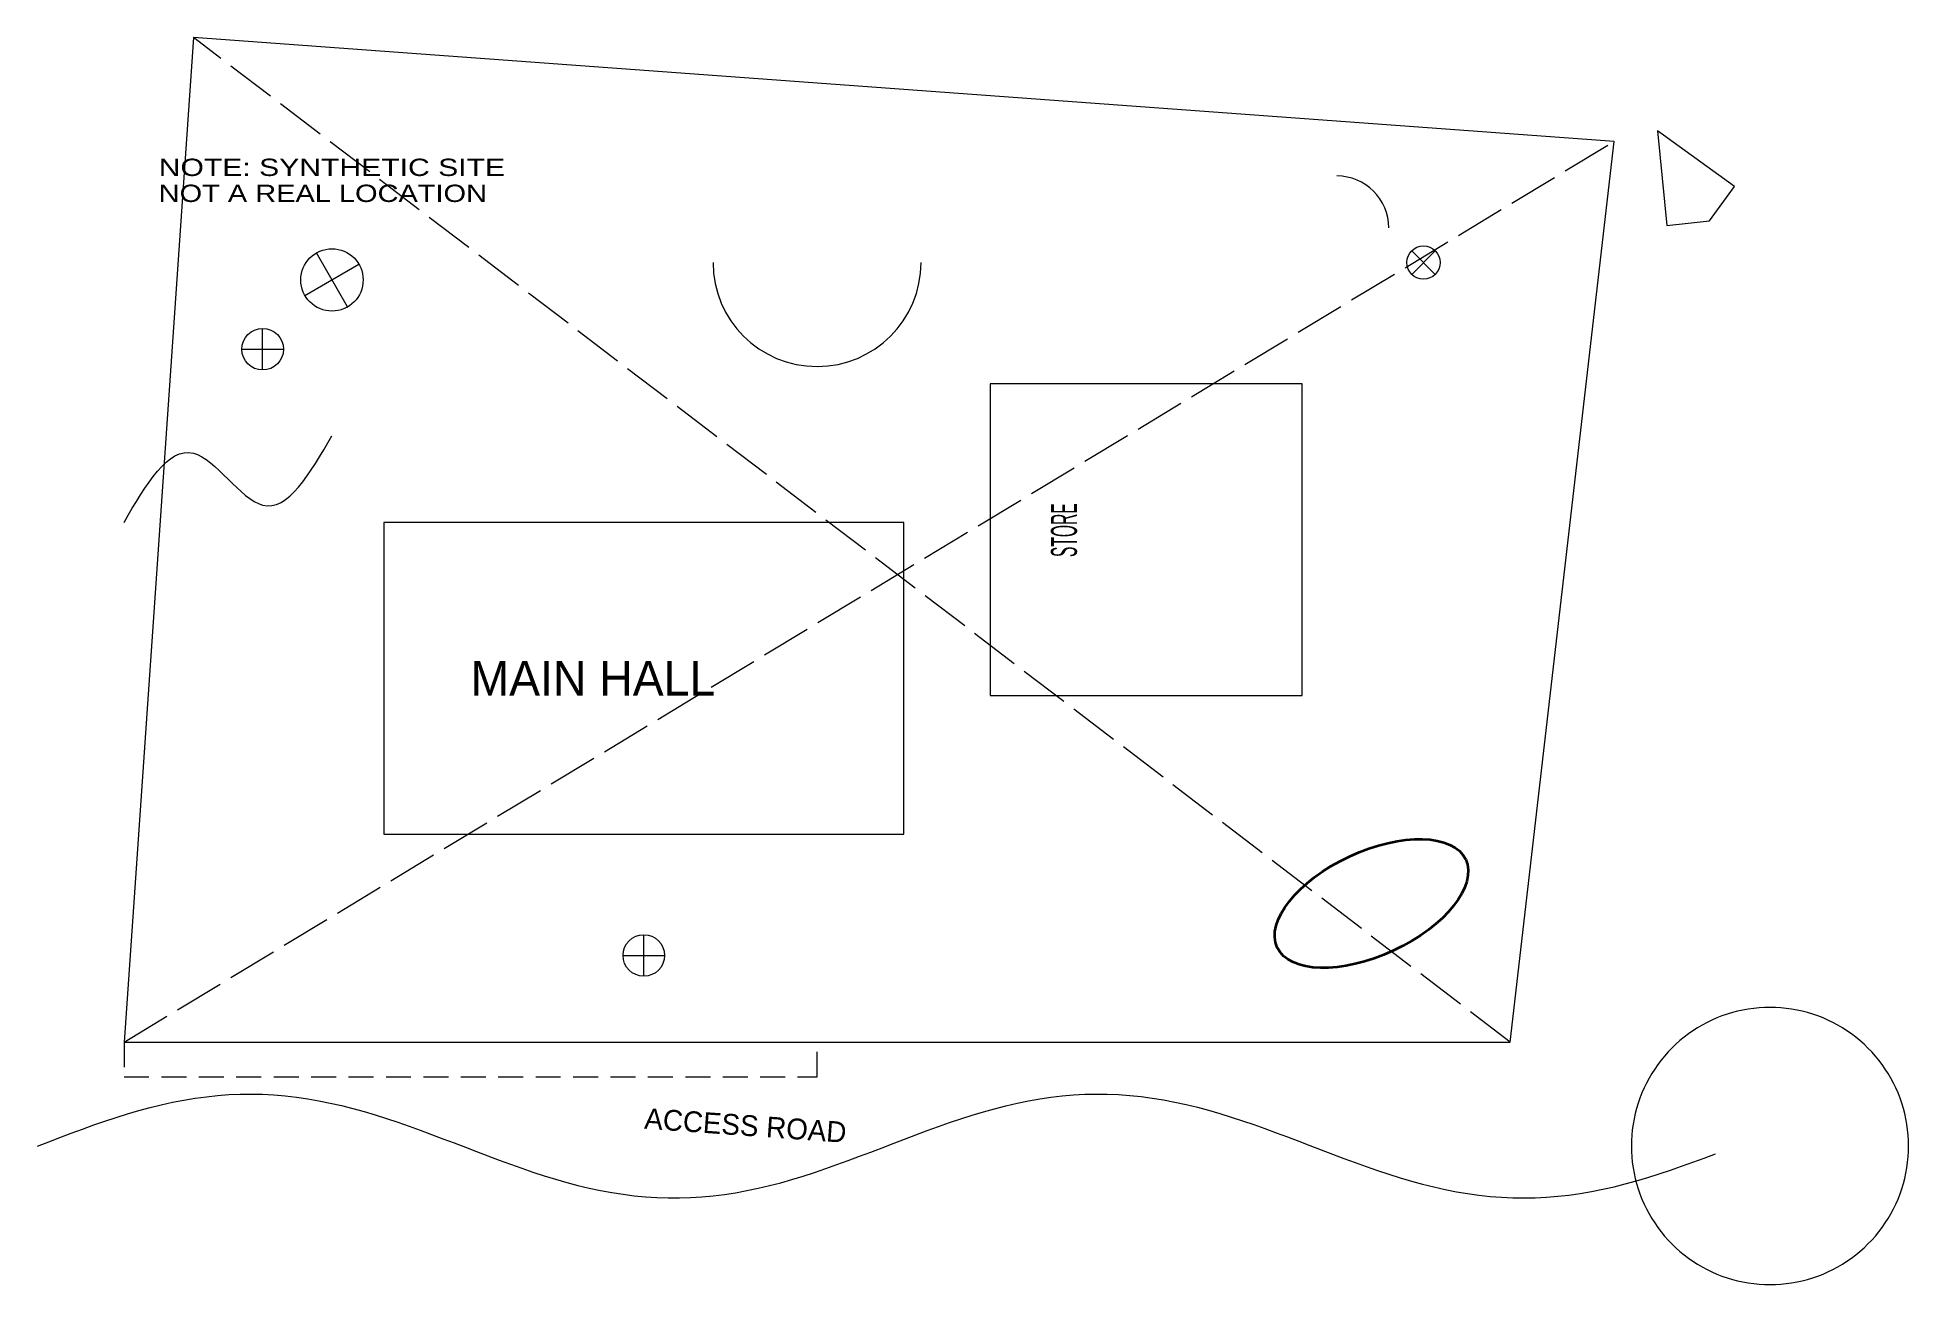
# Model space of a CAD drawing. Header units: metres. Extents: x -5 to 103, y -14 to 58.
import ezdxf

# ---------------------------------------------------------------- set-up
doc = ezdxf.new("R2010")
doc.units = ezdxf.units.M
doc.header["$LTSCALE"] = 0.48
doc.linetypes.add('LONG_DASHED', pattern=[7.5, 6, -1.5])
doc.linetypes.add('MEDIUM_DASHED', pattern=[4.5, 3, -1.5])
for name, color, linetype, lineweight in [('1', 7, 'Continuous', 13), ('10', 7, 'Continuous', 13), ('11', 7, 'Continuous', 13), ('2', 7, 'Continuous', 13), ('4', 7, 'MEDIUM_DASHED', 13), ('5', 7, 'LONG_DASHED', 13), ('7', 7, 'Continuous', 13), ('8', 7, 'Continuous', 13)]:
    doc.layers.add(name, color=color, linetype=linetype, lineweight=lineweight)
doc.layers.add('6', color=7, linetype='Continuous')
doc.layers.add('9', color=7, linetype='Continuous')

msp = doc.modelspace()

# ---------------------------------------------------------------- linework, layer by layer
at = {"linetype": 'Continuous', "lineweight": 13}
for points in [[(95.9402, 1.9446), (95.6276, 1.9754), (95.314, 1.9939), (95, 2), (94.6859, 1.9939), (94.3723, 1.9754), (94.0597, 1.9446), (93.7485, 1.9016), (93.4392, 1.8463), (93.1324, 1.779), (92.8284, 1.6997), (92.5278, 1.6085), (92.231, 1.5056), (91.9385, 1.3911), (91.6507, 1.2652), (91.368, 1.1281), (91.091, 0.98), (90.82, 0.8212), (90.5554, 0.6518), (90.2977, 0.4722), (90.0472, 0.2826), (89.8044, 0.0833), (89.5695, -0.1254), (89.3431, -0.3431), (89.1254, -0.5695), (88.9167, -0.8044), (88.7174, -1.0472), (88.5278, -1.2977), (88.3482, -1.5554), (88.1788, -1.82), (88.02, -2.091), (87.8719, -2.368), (87.7348, -2.6507), (87.6089, -2.9385), (87.4944, -3.231), (87.3915, -3.5278), (87.3003, -3.8284), (87.221, -4.1324)], [(103, -6), (102.9938, -5.6859), (102.9753, -5.3723), (102.9445, -5.0597), (102.9015, -4.7485), (102.8462, -4.4392), (102.7789, -4.1324), (102.6996, -3.8284), (102.6084, -3.5278), (102.5055, -3.231), (102.391, -2.9385), (102.2651, -2.6507), (102.128, -2.368), (101.9799, -2.091), (101.8211, -1.82), (101.6517, -1.5554), (101.4721, -1.2977), (101.2825, -1.0472), (101.0832, -0.8044), (100.8745, -0.5695), (100.6568, -0.3431), (100.4304, -0.1254), (100.1955, 0.0833), (99.9527, 0.2826), (99.7022, 0.4722), (99.4445, 0.6518), (99.1799, 0.8212), (98.9089, 0.98), (98.6319, 1.1281), (98.3492, 1.2652), (98.0614, 1.3911), (97.7689, 1.5056), (97.4721, 1.6085), (97.1715, 1.6997), (96.8675, 1.779), (96.5607, 1.8463), (96.2514, 1.9016), (95.9402, 1.9446)], [(-5, -6), (-4.35, -5.7502), (-3.7, -5.5023), (-3.05, -5.2577), (-2.3999, -5.0184), (-1.75, -4.7858), (-1.1, -4.5617), (-0.45, -4.3475), (0.2001, -4.1448), (0.8501, -3.955), (1.5, -3.7794), (2.15, -3.6192), (2.8, -3.4755), (3.4501, -3.3494), (4.1001, -3.2416), (4.75, -3.153), (5.4, -3.0841), (6.05, -3.0355), (6.7001, -3.0075), (7.3501, -3.0002), (8, -3.0137), (8.65, -3.048), (9.3, -3.1027), (9.9501, -3.1776), (10.6001, -3.2721), (11.25, -3.3854), (11.9001, -3.517), (12.55, -3.6657), (13.2001, -3.8307), (13.8501, -4.0107), (14.5, -4.2045), (15.1501, -4.4108), (15.8, -4.6281), (16.4501, -4.855), (17.1001, -5.0897), (17.75, -5.3308), (18.4001, -5.5766), (19.05, -5.8253)], [(43.1001, -6.3487), (43.75, -6.0995), (44.4, -5.8496), (45.0501, -5.6007), (45.7001, -5.3546), (46.3501, -5.113), (47, -4.8775), (47.65, -4.6498), (48.3001, -4.4315), (48.9501, -4.2241), (49.6001, -4.029), (50.25, -3.8476), (50.8999, -3.6811), (51.55, -3.5307), (52.2, -3.3975), (52.85, -3.2823), (53.5, -3.186), (54.1499, -3.1092), (54.8, -3.0524), (55.45, -3.0162), (56.1, -3.0006), (56.75, -3.0058), (57.4, -3.0319), (58.05, -3.0785), (58.7, -3.1454), (59.35, -3.2321), (60, -3.3381), (60.65, -3.4625), (61.2999, -3.6045), (61.95, -3.7631), (62.6, -3.9373), (63.25, -4.1258), (63.9, -4.3273), (64.5499, -4.5404), (65.2, -4.7636), (65.85, -4.9954), (66.5, -5.2342), (67.15, -5.4783)], [(87.221, -4.1324), (87.1537, -4.4392), (87.0984, -4.7485), (87.0554, -5.0597), (87.0246, -5.3723), (87.0061, -5.6859), (87, -6), (87.0061, -6.314), (87.0246, -6.6276), (87.0554, -6.9402), (87.0984, -7.2514), (87.1537, -7.5607), (87.221, -7.8675), (87.3003, -8.1715), (87.3915, -8.4721), (87.4944, -8.7689), (87.6089, -9.0614), (87.7348, -9.3492), (87.8719, -9.6319), (88.02, -9.9089), (88.1788, -10.1799), (88.3482, -10.4445), (88.5278, -10.7022), (88.7174, -10.9527), (88.9167, -11.1955), (89.1254, -11.4304), (89.3431, -11.6568), (89.5695, -11.8745), (89.8044, -12.0832), (90.0472, -12.2825), (90.2977, -12.4721), (90.5554, -12.6517), (90.82, -12.8211), (91.091, -12.9799), (91.368, -13.128), (91.6507, -13.2651), (91.9385, -13.391), (92.231, -13.5055)], [(19.05, -5.8253), (19.7, -6.0752), (20.35, -6.3245), (21, -6.5717), (21.6501, -6.8148), (22.3, -7.0523), (22.95, -7.2825), (23.6, -7.5038), (24.25, -7.7146), (24.9001, -7.9136), (25.5501, -8.0993), (26.2001, -8.2704), (26.8501, -8.4257), (27.5, -8.5642), (28.15, -8.6849), (28.8001, -8.787), (29.4501, -8.8697), (30.1001, -8.9325), (30.75, -8.975), (31.4, -8.9968), (32.0501, -8.9978), (32.7001, -8.978), (33.3501, -8.9376), (34, -8.8767), (34.65, -8.7959), (35.3001, -8.6957), (35.9501, -8.5768), (36.6001, -8.4399), (37.25, -8.2862), (37.9, -8.1166), (38.5501, -7.9323), (39.2001, -7.7345), (39.8501, -7.5248), (40.5, -7.3044), (41.15, -7.0751), (41.8001, -6.8382), (42.4501, -6.5955), (43.1001, -6.3487)], [(67.15, -5.4783), (67.7999, -5.726), (68.45, -5.9756), (69.1, -6.2254), (69.75, -6.4736), (70.4, -6.7186), (71.0499, -6.9585), (71.7, -7.1918), (72.35, -7.4168), (73, -7.632), (73.65, -7.8359), (74.2999, -8.027), (74.95, -8.204), (75.6, -8.3658), (76.25, -8.5111), (76.9, -8.639), (77.5499, -8.7486), (78.2, -8.8391), (78.85, -8.9099), (79.5, -8.9606), (80.15, -8.9906), (80.7999, -8.9999), (81.45, -8.9884), (82.1, -8.9561), (82.75, -8.9034), (83.4, -8.8304), (84.0499, -8.7379), (84.7, -8.6263), (85.35, -8.4965), (86, -8.3494), (86.65, -8.1859), (87.2999, -8.0073), (87.95, -7.8148), (88.6, -7.6097), (89.25, -7.3934), (89.9, -7.1674), (90.5499, -6.9333), (91.2, -6.6928), (91.85, -6.4474)], [(102.128, -9.6319), (102.2651, -9.3492), (102.391, -9.0614), (102.5055, -8.7689), (102.6084, -8.4721), (102.6996, -8.1715), (102.7789, -7.8675), (102.8462, -7.5607), (102.9015, -7.2514), (102.9445, -6.9402), (102.9753, -6.6276), (102.9938, -6.314), (103, -6)], [(92.231, -13.5055), (92.5278, -13.6084), (92.8284, -13.6996), (93.1324, -13.7789), (93.4392, -13.8462), (93.7485, -13.9015), (94.0597, -13.9445), (94.3723, -13.9753), (94.6859, -13.9938), (95, -14), (95.314, -13.9938), (95.6276, -13.9753), (95.9402, -13.9445), (96.2514, -13.9015), (96.5607, -13.8462), (96.8675, -13.7789), (97.1715, -13.6996), (97.4721, -13.6084), (97.7689, -13.5055), (98.0614, -13.391), (98.3492, -13.2651), (98.6319, -13.128), (98.9089, -12.9799), (99.1799, -12.8211), (99.4445, -12.6517), (99.7022, -12.4721), (99.9527, -12.2825), (100.1955, -12.0832), (100.4304, -11.8745), (100.6568, -11.6568), (100.8745, -11.4304), (101.0832, -11.1955), (101.2825, -10.9527), (101.4721, -10.7022), (101.6517, -10.4445), (101.8211, -10.1799), (101.9799, -9.9089), (102.128, -9.6319)]]:
    msp.add_lwpolyline(points, dxfattribs=at)
at = {"layer": '1'}
msp.add_lwpolyline([(0, 0), (80, 0), (86, 52), (4, 58)], close=True, dxfattribs=at)
at = {"layer": '10'}
for p, q in [((12.9, 42.4412), (11.1, 45.5588)), ((74.3212, 44.3212), (75.6788, 45.6788)), ((75.6788, 44.3212), (74.3212, 45.6788)), ((10.4412, 43.1), (13.5588, 44.9)), ((8, 38.8), (8, 41.2)), ((6.8, 40), (9.2, 40)), ((30, 3.8), (30, 6.2)), ((28.8, 5), (31.2, 5))]:
    msp.add_line(p, q, dxfattribs=at)
for centre, radius in [((12, 44), 1.8), ((75, 45), 0.96), ((8, 40), 1.2), ((30, 5), 1.2)]:
    msp.add_circle(centre, radius, dxfattribs=at)
at = {"layer": '11'}
msp.add_lwpolyline([(91.5, 47.4019), (92.9486, 49.3929), (88.5, 52.5981), (89.0514, 47.1429)], close=True, dxfattribs=at)
at = {"layer": '2'}
for points in [[(50, 20), (68, 20), (68, 38), (50, 38)], [(15, 12), (45, 12), (45, 30), (15, 30)]]:
    msp.add_lwpolyline(points, close=True, dxfattribs=at)
at = {"layer": '4'}
msp.add_lwpolyline([(0, 0), (0, -2), (40, -2), (40, 0)], dxfattribs=at)
at = {"layer": '5'}
for p, q in [((80, 0), (4, 58)), ((0, 0), (86, 52))]:
    msp.add_line(p, q, dxfattribs=at)
at = {"layer": '7'}
for centre, radius, start, end in [((70, 47), 3, 0, 90), ((40, 45), 6, 180, 0)]:
    msp.add_arc(centre, radius, start, end, dxfattribs=at)
at = {"layer": '7', "lineweight": 35}
msp.add_ellipse((72, 8), major_axis=(5.4378, 2.5357), ratio=0.5, dxfattribs=at)
at = {"layer": '8'}
msp.add_spline([(0, 30), (4, 34), (8, 31), (12, 35)], degree=3, dxfattribs=at)

# ---------------------------------------------------------------- texts
at = {"layer": '6', "width": 0.45}
msp.add_text('STORE', height=1.5, rotation=90, dxfattribs=at).set_placement((55, 28))
at = {"layer": '6'}
msp.add_text('MAIN HALL', height=2, dxfattribs=at).set_placement((20, 20))
msp.add_text('ACCESS ROAD', height=1.2, rotation=356, dxfattribs=at).set_placement((30, -5))
at = {"layer": '9'}
for s, width, p in [('NOTE: SYNTHETIC SITE', 1.3, (2, 50)), ('NOT A REAL LOCATION', 1.25, (2, 48.5))]:
    msp.add_text(s, height=1, dxfattribs=dict(at, width=width)).set_placement(p)

doc.saveas('drawing.dxf')
